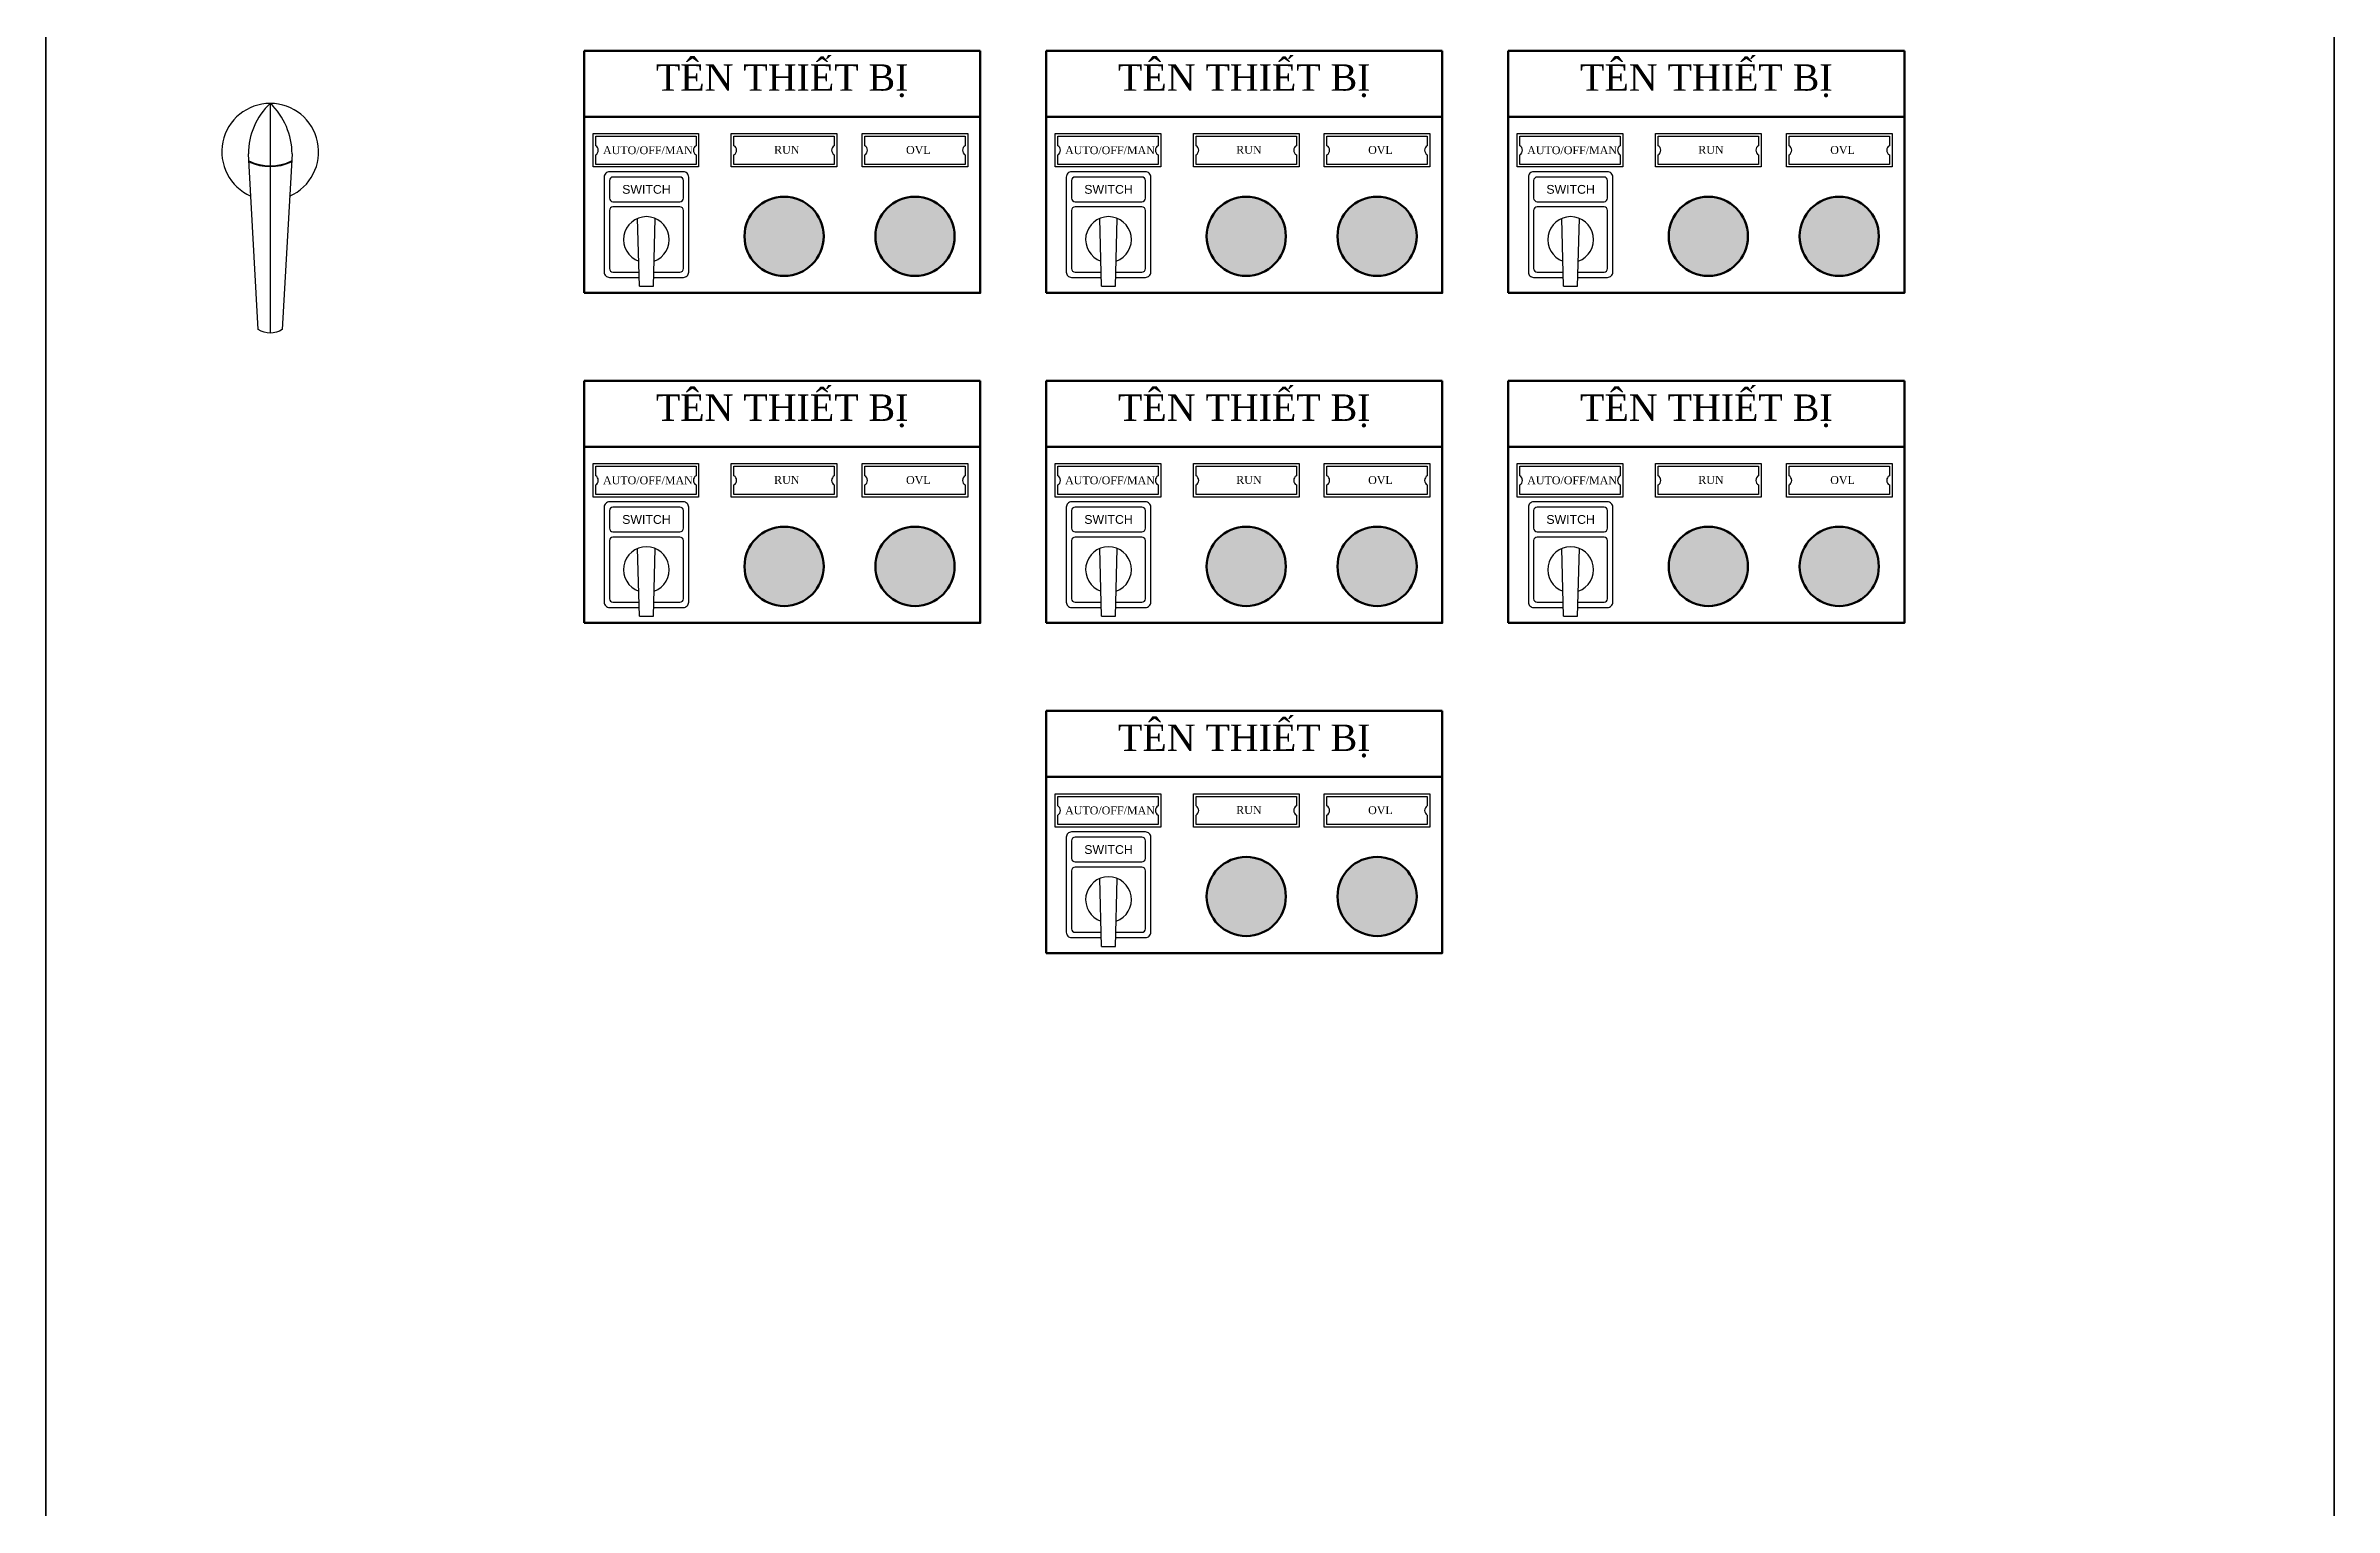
# Model space of a CAD drawing. Header units: millimetres. Extents: x 0 to 19090, y 0 to 12100.
# Drawn here: x 17814 to 18464, y 10540 to 10955 of the extents above; entities that cross this region are included whole.
import ezdxf
from ezdxf.enums import TextEntityAlignment as Align

# ---------------------------------------------------------------- set-up
doc = ezdxf.new("R2010")
doc.units = ezdxf.units.MM
doc.header["$MEASUREMENT"] = 0
for name, color, linetype in [('CHANGE', 4, 'Continuous'), ('TBD', 2, 'Continuous'), ('text', 2, 'Continuous'), ('wire', 3, 'Continuous')]:
    doc.layers.add(name, color=color, linetype=linetype)
doc.layers.add('NetDam', color=7, linetype='Continuous', lineweight=35)
doc.styles.get("Standard").update_dxf_attribs({"font": 'arial.ttf'})
doc.styles.add('Title', font='')
doc.styles.get('Title').set_extended_font_data('VNI-Helve')

# ---------------------------------------------------------------- blocks, each defined once
blk = doc.blocks.new('hand 1-1')
at = {"layer": 'CHANGE', "linetype": 'Continuous'}
for p, q in [((0, 27.5), (0, -8)), ((0, -8.5), (0, -103))]:
    blk.add_line(p, q, dxfattribs=at)
for points in [[(12.4, -1.2, 0.206672), (0, 27.5, 0.206672), (-12.4, -1.2)], [(12.4, -1.2), (6.8, -101, -0.292118), (-6.8, -101), (-12.4, -1.2)]]:
    blk.add_lwpolyline(points, format="xyb", dxfattribs=at)
for centre, radius, start, end in [((0, 0), 27.5, 293.6723, 246.3277), ((0, 20.3), 28.2, 244.5758, 295.4242), ((0, 20.3), 28.7, 245.1164, 294.8836)]:
    blk.add_arc(centre, radius, start, end, dxfattribs=at)
blk = doc.blocks.new('SWITCH1')
at = {"layer": 'CHANGE'}
for p, q in [((-4, -26.5), (-5, 12)), ((4, -26.5), (5, 12)), ((-4, -26.5), (4, -26.5))]:
    blk.add_line(p, q, dxfattribs=at)
for points in [[(4.1, -21.5), (21, -21.5, 0.414214), (24, -18.5), (24, 35.5, 0.414214), (21, 38.5), (-21, 38.5, 0.414214), (-24, 35.5), (-24, -18.5, 0.414214), (-21, -21.5), (-4.1, -21.5)], [(4.2, -18.5), (19, -18.5, 0.414214), (21, -16.5), (21, 16.5, 0.414214), (19, 18.5), (-19, 18.5, 0.414214), (-21, 16.5), (-21, -16.5, 0.414214), (-19, -18.5), (-4.2, -18.5)]]:
    blk.add_lwpolyline(points, format="xyb", dxfattribs=at)
blk.add_lwpolyline([(-21, 23.5, 0.414214), (-19, 21.5), (19, 21.5, 0.414214), (21, 23.5), (21, 33.5, 0.414214), (19, 35.5), (-19, 35.5, 0.414214), (-21, 33.5)], format="xyb", close=True, dxfattribs=at)
blk.add_arc((0, 0), 13, 289.5999, 250.4001, dxfattribs=at)
at = {"layer": 'text', "style": 'Title'}
blk.add_text('SWITCH', height=5, dxfattribs=at).set_placement((0, 28.5), align=Align.MIDDLE_CENTER)

msp = doc.modelspace()

# ---------------------------------------------------------------- hatches: boundary and pattern name
at = {"lineweight": 200}
h = msp.add_hatch(color=2, dxfattribs=at)
h.dxf.hatch_style = 1
h.paths.add_polyline_path([(18072.31, 10900.88, 1), (18049.81, 10900.88, 1)])
h.paths.add_polyline_path([(18020.42, 10923.04), (18028.56, 10923.04), (18028.56, 10927.85), (18020.42, 10927.85)], flags=9)
h = msp.add_hatch(color=2, dxfattribs=at)
h.dxf.hatch_style = 1
h.paths.add_polyline_path([(18203.56, 10900.88, 1), (18181.06, 10900.88, 1)])
h.paths.add_polyline_path([(18151.67, 10923.04), (18159.81, 10923.04), (18159.81, 10927.85), (18151.67, 10927.85)], flags=9)
h = msp.add_hatch(color=2, dxfattribs=at)
h.dxf.hatch_style = 1
h.paths.add_polyline_path([(18334.81, 10900.88, 1), (18312.31, 10900.88, 1)])
h.paths.add_polyline_path([(18282.92, 10923.04), (18291.06, 10923.04), (18291.06, 10927.85), (18282.92, 10927.85)], flags=9)
h = msp.add_hatch(color=3, dxfattribs=at)
h.dxf.hatch_style = 1
h.paths.add_polyline_path([(18012.63, 10900.88, 1), (18035.13, 10900.88, 1)])
h = msp.add_hatch(color=3, dxfattribs=at)
h.dxf.hatch_style = 1
h.paths.add_polyline_path([(18143.88, 10900.88, 1), (18166.38, 10900.88, 1)])
h = msp.add_hatch(color=3, dxfattribs=at)
h.dxf.hatch_style = 1
h.paths.add_polyline_path([(18275.13, 10900.88, 1), (18297.63, 10900.88, 1)])
h = msp.add_hatch(color=2, dxfattribs=at)
h.dxf.hatch_style = 1
h.paths.add_polyline_path([(18072.31, 10807.13, 1), (18049.81, 10807.13, 1)])
h.paths.add_polyline_path([(18020.42, 10829.29), (18028.56, 10829.29), (18028.56, 10834.1), (18020.42, 10834.1)], flags=9)
h = msp.add_hatch(color=2, dxfattribs=at)
h.dxf.hatch_style = 1
h.paths.add_polyline_path([(18203.56, 10807.13, 1), (18181.06, 10807.13, 1)])
h.paths.add_polyline_path([(18151.67, 10829.29), (18159.81, 10829.29), (18159.81, 10834.1), (18151.67, 10834.1)], flags=9)
h = msp.add_hatch(color=2, dxfattribs=at)
h.dxf.hatch_style = 1
h.paths.add_polyline_path([(18334.81, 10807.13, 1), (18312.31, 10807.13, 1)])
h.paths.add_polyline_path([(18282.92, 10829.29), (18291.06, 10829.29), (18291.06, 10834.1), (18282.92, 10834.1)], flags=9)
h = msp.add_hatch(color=3, dxfattribs=at)
h.dxf.hatch_style = 1
h.paths.add_polyline_path([(18012.63, 10807.13, 1), (18035.13, 10807.13, 1)])
h = msp.add_hatch(color=3, dxfattribs=at)
h.dxf.hatch_style = 1
h.paths.add_polyline_path([(18143.88, 10807.13, 1), (18166.38, 10807.13, 1)])
h = msp.add_hatch(color=3, dxfattribs=at)
h.dxf.hatch_style = 1
h.paths.add_polyline_path([(18275.13, 10807.13, 1), (18297.63, 10807.13, 1)])
h = msp.add_hatch(color=2, dxfattribs=at)
h.dxf.hatch_style = 1
h.paths.add_polyline_path([(18203.56, 10713.38, 1), (18181.06, 10713.38, 1)])
h.paths.add_polyline_path([(18151.67, 10735.54), (18159.81, 10735.54), (18159.81, 10740.35), (18151.67, 10740.35)], flags=9)
h = msp.add_hatch(color=3, dxfattribs=at)
h.dxf.hatch_style = 1
h.paths.add_polyline_path([(18143.88, 10713.38, 1), (18166.38, 10713.38, 1)])

# ---------------------------------------------------------------- linework, layer by layer
for p, q in [((17967.07, 10934.82), (17967.07, 10953.57)), ((17967.07, 10953.57), (18079.57, 10953.57)), ((18079.57, 10953.57), (18079.57, 10934.82)), ((18098.32, 10934.82), (18098.32, 10953.57)), ((18098.32, 10953.57), (18210.82, 10953.57)), ((18210.82, 10953.57), (18210.82, 10934.82)), ((18229.57, 10934.82), (18229.57, 10953.57)), ((18229.57, 10953.57), (18342.07, 10953.57)), ((18342.07, 10953.57), (18342.07, 10934.82)), ((17967.07, 10841.07), (17967.07, 10859.82)), ((17967.07, 10859.82), (18079.57, 10859.82)), ((18079.57, 10859.82), (18079.57, 10841.07)), ((18098.32, 10841.07), (18098.32, 10859.82)), ((18098.32, 10859.82), (18210.82, 10859.82)), ((18210.82, 10859.82), (18210.82, 10841.07)), ((18229.57, 10841.07), (18229.57, 10859.82)), ((18229.57, 10859.82), (18342.07, 10859.82)), ((18342.07, 10859.82), (18342.07, 10841.07)), ((18098.32, 10747.32), (18098.32, 10766.07)), ((18098.32, 10766.07), (18210.82, 10766.07)), ((18210.82, 10766.07), (18210.82, 10747.32))]:
    msp.add_line(p, q, dxfattribs=at)
for points in [[(17967.07, 10884.82), (18079.57, 10884.82), (18079.57, 10934.82), (17967.07, 10934.82)], [(18098.32, 10884.82), (18210.82, 10884.82), (18210.82, 10934.82), (18098.32, 10934.82)], [(18229.57, 10884.82), (18342.07, 10884.82), (18342.07, 10934.82), (18229.57, 10934.82)], [(17967.07, 10791.07), (18079.57, 10791.07), (18079.57, 10841.07), (17967.07, 10841.07)], [(18098.32, 10791.07), (18210.82, 10791.07), (18210.82, 10841.07), (18098.32, 10841.07)], [(18229.57, 10791.07), (18342.07, 10791.07), (18342.07, 10841.07), (18229.57, 10841.07)], [(18098.32, 10697.32), (18210.82, 10697.32), (18210.82, 10747.32), (18098.32, 10747.32)]]:
    msp.add_lwpolyline(points, close=True, dxfattribs=at)
for centre in [(18023.88, 10900.88), (18061.06, 10900.88), (18155.13, 10900.88), (18192.31, 10900.88), (18286.38, 10900.88), (18323.56, 10900.88), (18023.88, 10807.13), (18061.06, 10807.13), (18155.13, 10807.13), (18192.31, 10807.13), (18286.38, 10807.13), (18323.56, 10807.13), (18155.13, 10713.38), (18192.31, 10713.38)]:
    msp.add_circle(centre, 11.25, dxfattribs=at)
at = {"layer": 'NetDam', "color": 0}
msp.add_lwpolyline([(17814.16, 10124.87), (18464.16, 10124.87), (18464.16, 11724.87), (17814.16, 11724.87)], close=True, dxfattribs=at)
at = {"layer": 'TBD', "color": 0}
for points in [[(17969.6, 10930.06), (17999.6, 10930.06), (17999.6, 10920.56), (17969.6, 10920.56)], [(18008.88, 10930.06), (18038.88, 10930.06), (18038.88, 10920.56), (18008.88, 10920.56)], [(18046.06, 10930.06), (18076.06, 10930.06), (18076.06, 10920.56), (18046.06, 10920.56)], [(18100.85, 10930.06), (18130.85, 10930.06), (18130.85, 10920.56), (18100.85, 10920.56)], [(18140.13, 10930.06), (18170.13, 10930.06), (18170.13, 10920.56), (18140.13, 10920.56)], [(18177.31, 10930.06), (18207.31, 10930.06), (18207.31, 10920.56), (18177.31, 10920.56)], [(18232.1, 10930.06), (18262.1, 10930.06), (18262.1, 10920.56), (18232.1, 10920.56)], [(18271.38, 10930.06), (18301.38, 10930.06), (18301.38, 10920.56), (18271.38, 10920.56)], [(18308.56, 10930.06), (18338.56, 10930.06), (18338.56, 10920.56), (18308.56, 10920.56)], [(17969.6, 10836.31), (17999.6, 10836.31), (17999.6, 10826.81), (17969.6, 10826.81)], [(18008.88, 10836.31), (18038.88, 10836.31), (18038.88, 10826.81), (18008.88, 10826.81)], [(18046.06, 10836.31), (18076.06, 10836.31), (18076.06, 10826.81), (18046.06, 10826.81)], [(18100.85, 10836.31), (18130.85, 10836.31), (18130.85, 10826.81), (18100.85, 10826.81)], [(18140.13, 10836.31), (18170.13, 10836.31), (18170.13, 10826.81), (18140.13, 10826.81)], [(18177.31, 10836.31), (18207.31, 10836.31), (18207.31, 10826.81), (18177.31, 10826.81)], [(18232.1, 10836.31), (18262.1, 10836.31), (18262.1, 10826.81), (18232.1, 10826.81)], [(18271.38, 10836.31), (18301.38, 10836.31), (18301.38, 10826.81), (18271.38, 10826.81)], [(18308.56, 10836.31), (18338.56, 10836.31), (18338.56, 10826.81), (18308.56, 10826.81)], [(18100.85, 10742.56), (18130.85, 10742.56), (18130.85, 10733.06), (18100.85, 10733.06)], [(18140.13, 10742.56), (18170.13, 10742.56), (18170.13, 10733.06), (18140.13, 10733.06)], [(18177.31, 10742.56), (18207.31, 10742.56), (18207.31, 10733.06), (18177.31, 10733.06)]]:
    msp.add_lwpolyline(points, close=True, dxfattribs=at)
for points in [[(17970.35, 10926.61), (17970.35, 10929.31), (17998.85, 10929.31), (17998.85, 10926.61)], [(18009.63, 10926.61), (18009.63, 10929.31), (18038.13, 10929.31), (18038.13, 10926.61)], [(18046.81, 10926.61), (18046.81, 10929.31), (18075.31, 10929.31), (18075.31, 10926.61)], [(18101.6, 10926.61), (18101.6, 10929.31), (18130.1, 10929.31), (18130.1, 10926.61)], [(18140.88, 10926.61), (18140.88, 10929.31), (18169.38, 10929.31), (18169.38, 10926.61)], [(18178.06, 10926.61), (18178.06, 10929.31), (18206.56, 10929.31), (18206.56, 10926.61)], [(18232.85, 10926.61), (18232.85, 10929.31), (18261.35, 10929.31), (18261.35, 10926.61)], [(18272.13, 10926.61), (18272.13, 10929.31), (18300.63, 10929.31), (18300.63, 10926.61)], [(18309.31, 10926.61), (18309.31, 10929.31), (18337.81, 10929.31), (18337.81, 10926.61)], [(17998.85, 10924.01), (17998.85, 10921.31), (17970.35, 10921.31), (17970.35, 10924.01)], [(18038.13, 10924.01), (18038.13, 10921.31), (18009.63, 10921.31), (18009.63, 10924.01)], [(18075.31, 10924.01), (18075.31, 10921.31), (18046.81, 10921.31), (18046.81, 10924.01)], [(18130.1, 10924.01), (18130.1, 10921.31), (18101.6, 10921.31), (18101.6, 10924.01)], [(18169.38, 10924.01), (18169.38, 10921.31), (18140.88, 10921.31), (18140.88, 10924.01)], [(18206.56, 10924.01), (18206.56, 10921.31), (18178.06, 10921.31), (18178.06, 10924.01)], [(18261.35, 10924.01), (18261.35, 10921.31), (18232.85, 10921.31), (18232.85, 10924.01)], [(18300.63, 10924.01), (18300.63, 10921.31), (18272.13, 10921.31), (18272.13, 10924.01)], [(18337.81, 10924.01), (18337.81, 10921.31), (18309.31, 10921.31), (18309.31, 10924.01)], [(17970.35, 10832.86), (17970.35, 10835.56), (17998.85, 10835.56), (17998.85, 10832.86)], [(18009.63, 10832.86), (18009.63, 10835.56), (18038.13, 10835.56), (18038.13, 10832.86)], [(18046.81, 10832.86), (18046.81, 10835.56), (18075.31, 10835.56), (18075.31, 10832.86)], [(18101.6, 10832.86), (18101.6, 10835.56), (18130.1, 10835.56), (18130.1, 10832.86)], [(18140.88, 10832.86), (18140.88, 10835.56), (18169.38, 10835.56), (18169.38, 10832.86)], [(18178.06, 10832.86), (18178.06, 10835.56), (18206.56, 10835.56), (18206.56, 10832.86)], [(18232.85, 10832.86), (18232.85, 10835.56), (18261.35, 10835.56), (18261.35, 10832.86)], [(18272.13, 10832.86), (18272.13, 10835.56), (18300.63, 10835.56), (18300.63, 10832.86)], [(18309.31, 10832.86), (18309.31, 10835.56), (18337.81, 10835.56), (18337.81, 10832.86)], [(17998.85, 10830.26), (17998.85, 10827.56), (17970.35, 10827.56), (17970.35, 10830.26)], [(18038.13, 10830.26), (18038.13, 10827.56), (18009.63, 10827.56), (18009.63, 10830.26)], [(18075.31, 10830.26), (18075.31, 10827.56), (18046.81, 10827.56), (18046.81, 10830.26)], [(18130.1, 10830.26), (18130.1, 10827.56), (18101.6, 10827.56), (18101.6, 10830.26)], [(18169.38, 10830.26), (18169.38, 10827.56), (18140.88, 10827.56), (18140.88, 10830.26)], [(18206.56, 10830.26), (18206.56, 10827.56), (18178.06, 10827.56), (18178.06, 10830.26)], [(18261.35, 10830.26), (18261.35, 10827.56), (18232.85, 10827.56), (18232.85, 10830.26)], [(18300.63, 10830.26), (18300.63, 10827.56), (18272.13, 10827.56), (18272.13, 10830.26)], [(18337.81, 10830.26), (18337.81, 10827.56), (18309.31, 10827.56), (18309.31, 10830.26)], [(18101.6, 10739.11), (18101.6, 10741.81), (18130.1, 10741.81), (18130.1, 10739.11)], [(18140.88, 10739.11), (18140.88, 10741.81), (18169.38, 10741.81), (18169.38, 10739.11)], [(18178.06, 10739.11), (18178.06, 10741.81), (18206.56, 10741.81), (18206.56, 10739.11)], [(18130.1, 10736.51), (18130.1, 10733.81), (18101.6, 10733.81), (18101.6, 10736.51)], [(18169.38, 10736.51), (18169.38, 10733.81), (18140.88, 10733.81), (18140.88, 10736.51)], [(18206.56, 10736.51), (18206.56, 10733.81), (18178.06, 10733.81), (18178.06, 10736.51)]]:
    msp.add_lwpolyline(points, dxfattribs=at)
for centre, start, end in [((17969.6, 10925.31), 300, 60), ((17999.6, 10925.31), 120, 240), ((18008.88, 10925.31), 300, 60), ((18038.88, 10925.31), 120, 240), ((18046.06, 10925.31), 300, 60), ((18076.06, 10925.31), 120, 240), ((18100.85, 10925.31), 300, 60), ((18130.85, 10925.31), 120, 240), ((18140.13, 10925.31), 300, 60), ((18170.13, 10925.31), 120, 240), ((18177.31, 10925.31), 300, 60), ((18207.31, 10925.31), 120, 240), ((18232.1, 10925.31), 300, 60), ((18262.1, 10925.31), 120, 240), ((18271.38, 10925.31), 300, 60), ((18301.38, 10925.31), 120, 240), ((18308.56, 10925.31), 300, 60), ((18338.56, 10925.31), 120, 240), ((17969.6, 10831.56), 300, 60), ((17999.6, 10831.56), 120, 240), ((18008.88, 10831.56), 300, 60), ((18038.88, 10831.56), 120, 240), ((18046.06, 10831.56), 300, 60), ((18076.06, 10831.56), 120, 240), ((18100.85, 10831.56), 300, 60), ((18130.85, 10831.56), 120, 240), ((18140.13, 10831.56), 300, 60), ((18170.13, 10831.56), 120, 240), ((18177.31, 10831.56), 300, 60), ((18207.31, 10831.56), 120, 240), ((18232.1, 10831.56), 300, 60), ((18262.1, 10831.56), 120, 240), ((18271.38, 10831.56), 300, 60), ((18301.38, 10831.56), 120, 240), ((18308.56, 10831.56), 300, 60), ((18338.56, 10831.56), 120, 240), ((18100.85, 10737.81), 300, 60), ((18130.85, 10737.81), 120, 240), ((18140.13, 10737.81), 300, 60), ((18170.13, 10737.81), 120, 240), ((18177.31, 10737.81), 300, 60), ((18207.31, 10737.81), 120, 240)]:
    msp.add_arc(centre, 1.5, start, end, dxfattribs=at)

# ---------------------------------------------------------------- block references
at = {"xscale": 0.5, "yscale": 0.5, "zscale": 0.5}
msp.add_blockref('hand 1-1', (17877.91, 10924.87), dxfattribs=at)
at = {"layer": 'wire', "xscale": 0.5, "yscale": 0.5, "zscale": 0.5}
for p in [(17984.77, 10899.96), (18116.02, 10899.96), (18247.27, 10899.96), (17984.77, 10806.21), (18116.02, 10806.21), (18247.27, 10806.21), (18116.02, 10712.46)]:
    msp.add_blockref('SWITCH1', p, dxfattribs=at)

# ---------------------------------------------------------------- texts
at = {"char_height": 7.5, "width": 112.5, "attachment_point": 5}
for insert in [(18023.32, 10945.02), (18154.57, 10945.02), (18285.82, 10945.02), (18023.32, 10851.27), (18154.57, 10851.27), (18285.82, 10851.27), (18154.57, 10757.52)]:
    msp.add_mtext('{\\fTimes New Roman|b0|i0|c0|p18;TÊN THIẾT BỊ}', dxfattribs=dict(at, insert=insert))
at = {"color": 0, "char_height": 2.25, "attachment_point": 1}
for s, width, insert in [('\\pi9.75333;{\\fTimes New Roman|b0|i0|c0|p18;\\C256;RUN}', 26.4172, (18011.29, 10926.57)), ('\\pi14.631;{\\fTimes New Roman|b0|i0|c0|p18;\\C256;OVL}', 35.9017, (18043.88, 10926.53)), ('\\pi9.75333;{\\fTimes New Roman|b0|i0|c0|p18;\\C256;RUN}', 26.4172, (18142.54, 10926.57)), ('\\pi14.631;{\\fTimes New Roman|b0|i0|c0|p18;\\C256;OVL}', 35.9017, (18175.13, 10926.53)), ('\\pi9.75333;{\\fTimes New Roman|b0|i0|c0|p18;\\C256;RUN}', 26.4172, (18273.79, 10926.57)), ('\\pi14.631;{\\fTimes New Roman|b0|i0|c0|p18;\\C256;OVL}', 35.9017, (18306.38, 10926.53)), ('{\\fTimes New Roman|b0|i0|c0|p18;\\C256;AUTO/OFF/MAN}', 35.9017, (17972.44, 10926.46)), ('{\\fTimes New Roman|b0|i0|c0|p18;\\C256;AUTO/OFF/MAN}', 35.9017, (18103.69, 10926.46)), ('{\\fTimes New Roman|b0|i0|c0|p18;\\C256;AUTO/OFF/MAN}', 35.9017, (18234.94, 10926.46)), ('{\\fTimes New Roman|b0|i0|c0|p18;\\C256;AUTO/OFF/MAN}', 35.9017, (17972.44, 10832.71)), ('\\pi9.75333;{\\fTimes New Roman|b0|i0|c0|p18;\\C256;RUN}', 26.4172, (18011.29, 10832.82)), ('\\pi14.631;{\\fTimes New Roman|b0|i0|c0|p18;\\C256;OVL}', 35.9017, (18043.88, 10832.78)), ('{\\fTimes New Roman|b0|i0|c0|p18;\\C256;AUTO/OFF/MAN}', 35.9017, (18103.69, 10832.71)), ('\\pi9.75333;{\\fTimes New Roman|b0|i0|c0|p18;\\C256;RUN}', 26.4172, (18142.54, 10832.82)), ('\\pi14.631;{\\fTimes New Roman|b0|i0|c0|p18;\\C256;OVL}', 35.9017, (18175.13, 10832.78)), ('{\\fTimes New Roman|b0|i0|c0|p18;\\C256;AUTO/OFF/MAN}', 35.9017, (18234.94, 10832.71)), ('\\pi9.75333;{\\fTimes New Roman|b0|i0|c0|p18;\\C256;RUN}', 26.4172, (18273.79, 10832.82)), ('\\pi14.631;{\\fTimes New Roman|b0|i0|c0|p18;\\C256;OVL}', 35.9017, (18306.38, 10832.78)), ('{\\fTimes New Roman|b0|i0|c0|p18;\\C256;AUTO/OFF/MAN}', 35.9017, (18103.69, 10738.96)), ('\\pi9.75333;{\\fTimes New Roman|b0|i0|c0|p18;\\C256;RUN}', 26.4172, (18142.54, 10739.07)), ('\\pi14.631;{\\fTimes New Roman|b0|i0|c0|p18;\\C256;OVL}', 35.9017, (18175.13, 10739.03))]:
    msp.add_mtext_dynamic_manual_height_columns(s, width=width, gutter_width=20, heights=[0], dxfattribs=dict(at, insert=insert))

doc.saveas('drawing.dxf')
